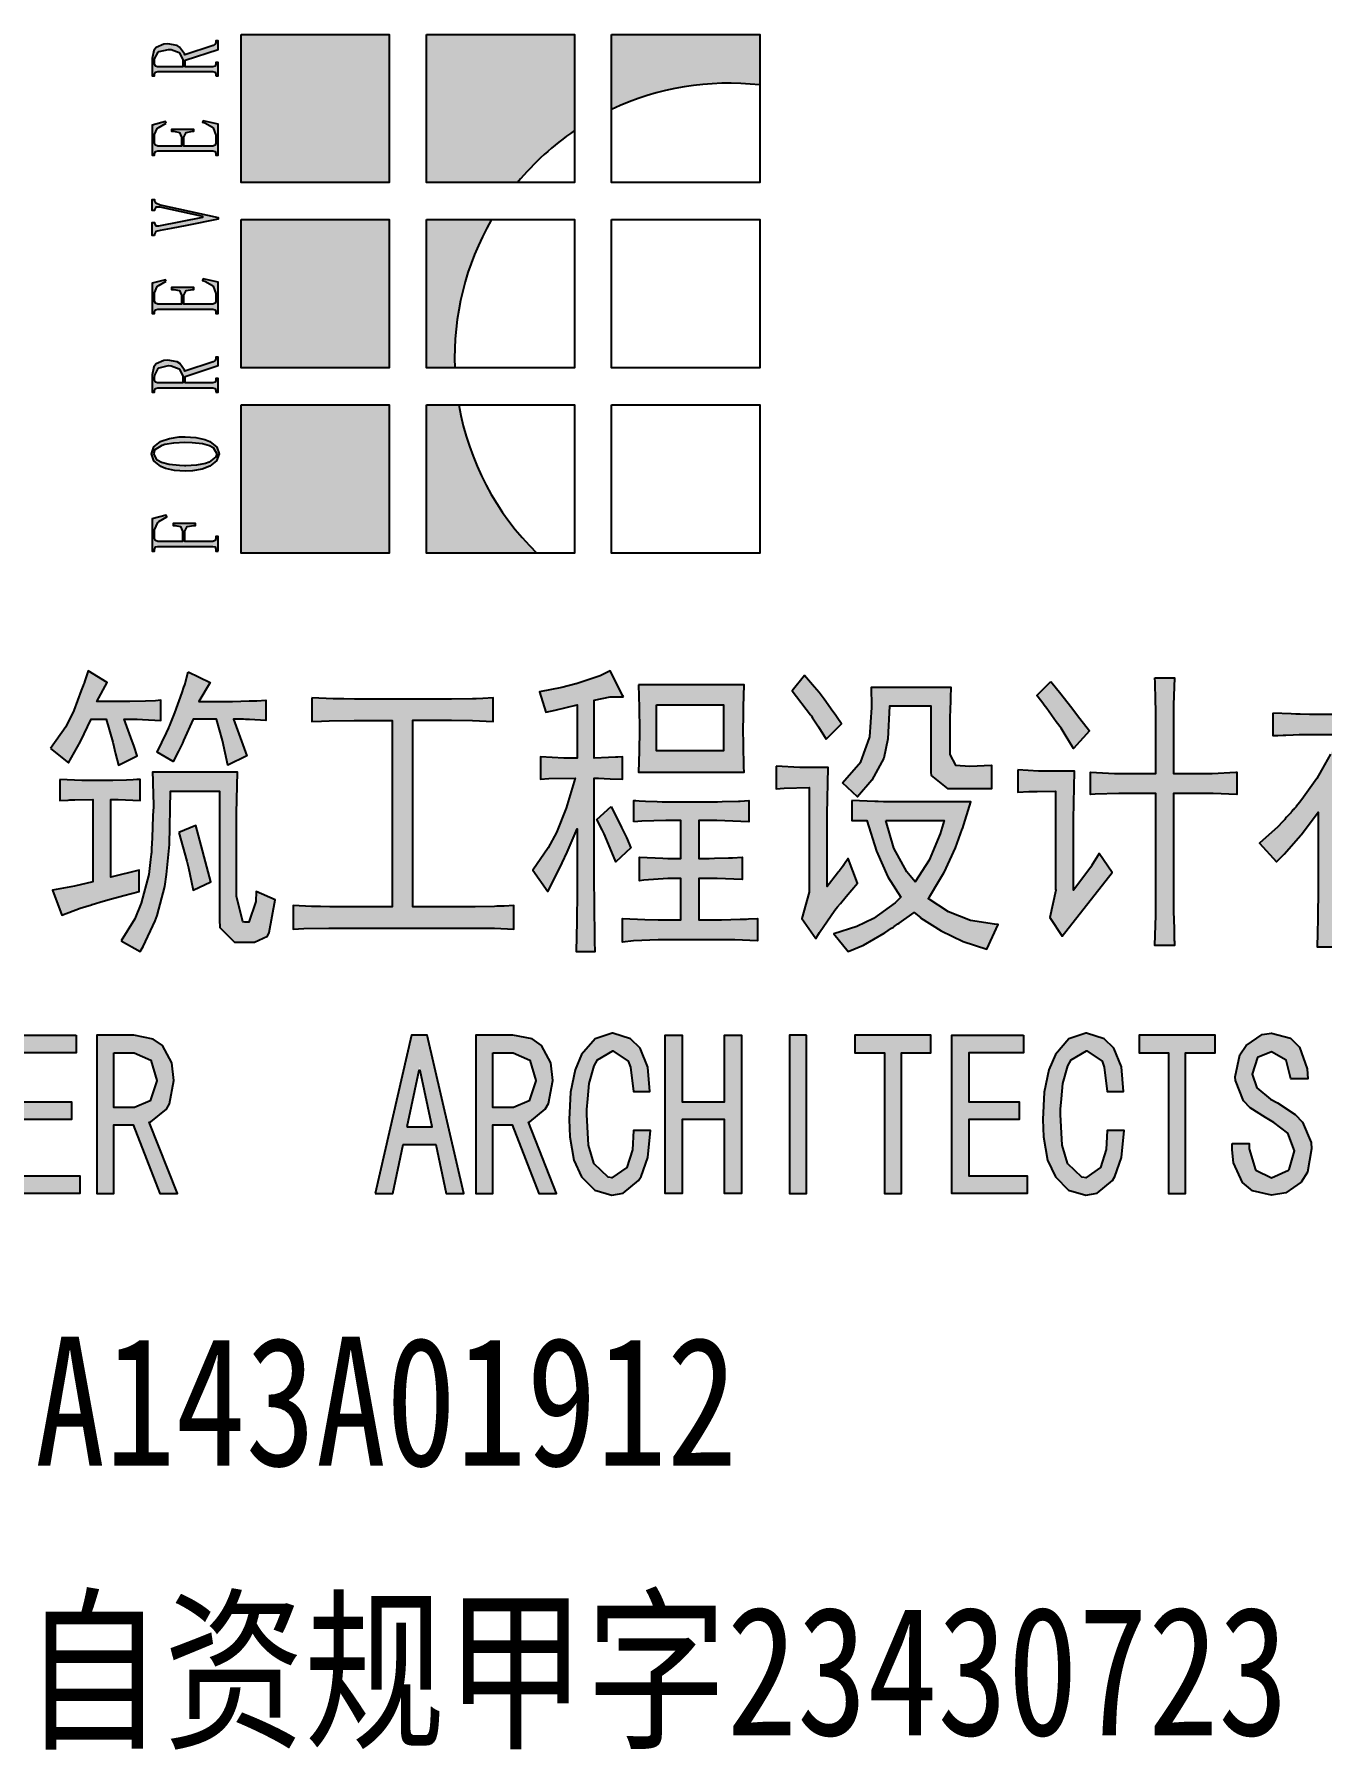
# Model space of a CAD drawing. Extents: x 26028 to 151035, y 9392 to 39655.
# Drawn here: x 64881 to 66320, y 28444 to 30361 of the extents above; entities that cross this region are included whole.
import ezdxf

# ---------------------------------------------------------------- set-up
doc = ezdxf.new("R2010")
doc.units = 0
doc.header["$MEASUREMENT"] = 0
doc.layers.add('$0$A-立面门窗', color=133, linetype='Continuous')
doc.layers.add('$1$图框固定块', color=3, linetype='Continuous')
doc.styles.add('$0$图框字体', font='', dxfattribs={"width": 0.8})
doc.styles.get('$0$图框字体').set_extended_font_data('SimSun')

# ---------------------------------------------------------------- blocks, each defined once
blk = doc.blocks.new('$0$A$C240E34F7')
at = {"layer": '$1$图框固定块'}
h = blk.add_hatch(color=256, dxfattribs=at)
h.paths.add_polyline_path([(462, 1008), (174, 1008), (174, 720), (462, 720)])
h.paths.add_polyline_path([(822, 1008), (534, 1008), (534, 720), (711.1, 720, -0.070732), (822, 820.9)])
h.paths.add_polyline_path([(1182, 1008), (894, 1008), (894, 862.1, -0.139684), (1182, 909.6)])
h.paths.add_polyline_path([(462, 648), (174, 648), (174, 360), (462, 360)])
h.paths.add_polyline_path([(660.9, 648), (534, 648), (534, 360), (589.2, 360, -0.142119)])
h.paths.add_polyline_path([(596.9, 288), (534, 288), (534, 0), (748.7, 0, -0.156548)])
h.paths.add_polyline_path([(462, 288), (174, 288), (174, 0), (462, 0)])
h = blk.add_hatch(color=256, dxfattribs=at)
h.dxf.hatch_style = 1
h.paths.add_polyline_path([(7.5, 946.4), (6, 950.6), (6, 955.3), (6.1, 960.3), (12.7, 973.4), (15, 974.8), (33, 978.8), (38.1, 978.6), (54, 972.8), (54.6, 972.2), (60.7, 958.4), (60.7, 945.2), (11.9, 945.2)], flags=16)
h.paths.add_polyline_path([(125.2, 927.2), (129.7, 927.2), (129.7, 953.6), (125.2, 953.6), (125.2, 950), (123.7, 946.4), (119.2, 945.2), (65.2, 945.2), (65.2, 957.8), (129.7, 978.8), (129.7, 995.6), (125.2, 995.6), (125.2, 992), (123.7, 989), (120, 986), (64.5, 968), (64, 970.1), (54.7, 983), (49.9, 986), (31.5, 989.6), (24.2, 989.1), (9, 982.4), (4.7, 976.4), (1.5, 960.8), (1.5, 927.2), (6, 927.2), (6, 930.8), (7.5, 934.4), (12, 935.6), (119.2, 935.6), (123.7, 934.4), (125.2, 930.8)])
h = blk.add_hatch(color=256, dxfattribs=at)
h.dxf.hatch_style = 1
h.paths.add_polyline_path([(28.5, 835.4), (27, 838.4), (1.5, 831.8), (1.5, 773), (6, 773), (6, 776), (7.5, 780.2), (12, 781.4), (119.2, 781.4), (123.7, 780.2), (125.2, 776.6), (125.2, 773), (129.7, 773), (129.7, 833.6), (100.5, 840.2), (99, 837.2), (103.8, 835.8), (118.5, 827.6), (119.9, 826.1), (125.2, 812), (125.2, 796.4), (123.7, 792.8), (119.2, 791), (63, 791), (63, 808.4), (67.5, 817.4), (79.5, 819.8), (82.5, 819.8), (82.5, 823.4), (39, 823.4), (39, 819.8), (43.5, 819.8), (54.7, 817.4), (58.5, 808.4), (58.5, 791), (12, 791), (7.5, 792.8), (6, 796.4), (6, 813.2), (11.2, 825.2), (12.7, 826.5)])
h = blk.add_hatch(color=256, dxfattribs=at)
h.dxf.hatch_style = 1
h.paths.add_polyline_path([(6, 617), (1.5, 617), (1.5, 642.8), (6, 642.8), (6, 640.4), (8.2, 636.2), (14.2, 636.2), (99.7, 653), (99.7, 654.2), (16.5, 672.2), (8.2, 672.2), (6, 667.4), (6, 665.6), (1.5, 665.6), (1.5, 687.2), (6, 687.2), (6, 684.8), (8.2, 680.6), (16.5, 677), (129.7, 652.4), (129.7, 648.8), (68.9, 636.9), (38.3, 630.9), (17, 626.7), (8.2, 624.8), (6, 620)])
h = blk.add_hatch(color=256, dxfattribs=at)
h.dxf.hatch_style = 1
h.paths.add_polyline_path([(28.5, 528.2), (27, 531.2), (1.5, 524.6), (1.5, 465.8), (6, 465.8), (6, 468.8), (7.5, 473), (12, 474.2), (119.3, 474.2), (123.7, 473), (125.2, 469.4), (125.2, 465.8), (129.7, 465.8), (129.7, 526.4), (100.5, 533), (99, 530), (103.8, 528.6), (118.5, 520.4), (119.9, 518.9), (125.2, 504.8), (125.2, 489.2), (123.7, 485.6), (119.2, 483.8), (63, 483.8), (63, 501.2), (67.5, 510.2), (79.5, 512.6), (82.5, 512.6), (82.5, 516.2), (39, 516.2), (39, 512.6), (43.5, 512.6), (54.7, 510.2), (58.5, 501.2), (58.5, 483.8), (12, 483.8), (7.5, 485.6), (6, 489.2), (6, 506), (11.2, 518), (12.7, 519.3)])
h = blk.add_hatch(color=256, dxfattribs=at)
h.dxf.hatch_style = 1
h.paths.add_polyline_path([(7.5, 332), (6, 336.2), (6, 340.9), (6.2, 345.9), (12.8, 359), (15, 360.4), (33, 364.4), (38.2, 364.2), (54, 358.4), (54.7, 357.8), (60.8, 344), (60.8, 330.8), (11.9, 330.8)], flags=16)
h.paths.add_polyline_path([(125.3, 312.8), (129.8, 312.8), (129.8, 339.2), (125.3, 339.2), (125.3, 335.6), (123.8, 332), (119.3, 330.8), (65.3, 330.8), (65.3, 343.4), (129.8, 364.4), (129.8, 381.2), (125.3, 381.2), (125.3, 377.6), (123.8, 374.6), (120, 371.6), (64.5, 353.6), (64, 355.7), (54.8, 368.6), (49.9, 371.6), (31.5, 375.2), (24.2, 374.7), (9, 368), (4.8, 362), (1.5, 346.4), (1.5, 312.8), (6, 312.8), (6, 316.4), (7.5, 320), (12, 321.2), (119.2, 321.2), (123.8, 320), (125.3, 316.4)])
h = blk.add_hatch(color=256, dxfattribs=at)
h.dxf.hatch_style = 1
h.paths.add_polyline_path([(25.9, 211.6), (43.2, 214.6), (64.5, 215.6), (64.6, 215.6), (79.1, 215.3), (98.9, 213.4), (112.5, 209.6), (120.1, 205.1), (126.8, 192.8), (125.3, 187.1), (111.8, 176.6), (104.6, 174), (87.4, 171), (66.9, 170.1), (64.5, 170), (64.4, 170), (54.5, 170.2), (34.4, 172.1), (19.5, 176), (11.3, 180.7), (4.5, 192.8), (7, 201.4), (21, 210.2)])
h.paths.add_polyline_path([(0, 192.8), (4.4, 206.4), (17.5, 216.8), (18.8, 217.4), (35.1, 223.1), (53.8, 226), (65.2, 226.4), (86.4, 225.1), (103.8, 221), (113.3, 216.8), (126.8, 205.9), (131.3, 192.8), (126.5, 179.7), (113.3, 169.4), (98.1, 163.2), (79.7, 159.9), (65.3, 159.2), (44.6, 160.6), (27.2, 164.8), (18, 168.8), (4.5, 179.3)])
h = blk.add_hatch(color=256, dxfattribs=at)
h.dxf.hatch_style = 1
h.paths.add_polyline_path([(38.4, 23), (12, 23), (7.5, 24.8), (6, 28.4), (6, 45.6), (12, 59.6), (14.4, 61.9), (30, 71), (28.5, 74), (1.5, 66.8), (1.5, 3.8), (6, 3.8), (6, 7.4), (7.5, 12.2), (12, 13.4), (39.5, 13.4)])
h.paths.add_polyline_path([(129.8, 32.6), (125.3, 32.6), (125.3, 28.4), (123.8, 24.8), (119.3, 23), (64.5, 23), (64.5, 42.8), (69, 51.8), (82.5, 54.2), (85.5, 54.2), (85.5, 57.8), (42, 57.8), (42, 54.2), (45.8, 54.2), (56.3, 51.8), (60, 42.8), (60, 23), (38.4, 23), (39.5, 13.4), (119.3, 13.4), (123.8, 12.2), (125.3, 8), (125.3, 3.8), (129.8, 3.8)])
for points in [[(174, 1008), (462, 1008), (462, 720), (174, 720)], [(534, 1008), (822, 1008), (822, 720), (534, 720)], [(894, 1008), (1182, 1008), (1182, 720), (894, 720)], [(174, 648), (462, 648), (462, 360), (174, 360)], [(534, 648), (822, 648), (822, 360), (534, 360)], [(894, 648), (1182, 648), (1182, 360), (894, 360)], [(174, 288), (462, 288), (462, 0), (174, 0)], [(534, 288), (822, 288), (822, 0), (534, 0)], [(894, 288), (1182, 288), (1182, 0), (894, 0)]]:
    blk.add_lwpolyline(points, close=True, dxfattribs=at)
for points in [[(125.2, 927.2), (129.7, 927.2), (129.7, 953.6), (125.2, 953.6), (125.2, 950), (123.7, 946.4), (119.2, 945.2), (65.2, 945.2), (65.2, 957.8), (129.7, 978.8), (129.7, 995.6), (125.2, 995.6), (125.2, 992), (123.7, 989), (120, 986), (64.5, 968), (64, 970.1), (54.7, 983), (49.9, 986), (31.5, 989.6), (24.2, 989.1), (9, 982.4), (4.7, 976.4), (1.5, 960.8), (1.5, 927.2), (6, 927.2), (6, 930.8), (7.5, 934.4), (12, 935.6), (119.2, 935.6), (123.7, 934.4), (125.2, 930.8), (125.2, 927.2)], [(7.5, 946.4), (6, 950.6), (6, 955.3), (6.1, 960.3), (12.7, 973.4), (15, 974.8), (33, 978.8), (38.1, 978.6), (54, 972.8), (54.6, 972.2), (60.7, 958.4), (60.7, 945.2), (11.9, 945.2), (7.5, 946.4)], [(28.5, 835.4), (27, 838.4), (1.5, 831.8), (1.5, 773), (6, 773), (6, 776), (7.5, 780.2), (12, 781.4), (119.2, 781.4), (123.7, 780.2), (125.2, 776.6), (125.2, 773), (129.7, 773), (129.7, 833.6), (100.5, 840.2), (99, 837.2), (103.8, 835.8), (118.5, 827.6), (119.9, 826.1), (125.2, 812), (125.2, 796.4), (123.7, 792.8), (119.2, 791), (63, 791), (63, 808.4), (67.5, 817.4), (79.5, 819.8), (82.5, 819.8), (82.5, 823.4), (39, 823.4), (39, 819.8), (43.5, 819.8), (54.7, 817.4), (58.5, 808.4), (58.5, 791), (12, 791), (7.5, 792.8), (6, 796.4), (6, 813.2), (11.2, 825.2), (12.7, 826.5), (28.5, 835.4)], [(6, 617), (1.5, 617), (1.5, 642.8), (6, 642.8), (6, 640.4), (8.2, 636.2), (14.2, 636.2), (99.7, 653), (99.7, 654.2), (16.5, 672.2), (8.2, 672.2), (6, 667.4), (6, 665.6), (1.5, 665.6), (1.5, 687.2), (6, 687.2), (6, 684.8), (8.2, 680.6), (16.5, 677), (129.7, 652.4), (129.7, 648.8), (68.9, 636.9), (38.3, 630.9), (17, 626.7), (8.2, 624.8), (6, 620), (6, 617)], [(28.5, 528.2), (27, 531.2), (1.5, 524.6), (1.5, 465.8), (6, 465.8), (6, 468.8), (7.5, 473), (12, 474.2), (119.3, 474.2), (123.7, 473), (125.2, 469.4), (125.2, 465.8), (129.7, 465.8), (129.7, 526.4), (100.5, 533), (99, 530), (103.8, 528.6), (118.5, 520.4), (119.9, 518.9), (125.2, 504.8), (125.2, 489.2), (123.7, 485.6), (119.2, 483.8), (63, 483.8), (63, 501.2), (67.5, 510.2), (79.5, 512.6), (82.5, 512.6), (82.5, 516.2), (39, 516.2), (39, 512.6), (43.5, 512.6), (54.7, 510.2), (58.5, 501.2), (58.5, 483.8), (12, 483.8), (7.5, 485.6), (6, 489.2), (6, 506), (11.2, 518), (12.7, 519.3), (28.5, 528.2)], [(125.3, 312.8), (129.8, 312.8), (129.8, 339.2), (125.3, 339.2), (125.3, 335.6), (123.8, 332), (119.3, 330.8), (65.3, 330.8), (65.3, 343.4), (129.8, 364.4), (129.8, 381.2), (125.3, 381.2), (125.3, 377.6), (123.8, 374.6), (120, 371.6), (64.5, 353.6), (64, 355.7), (54.8, 368.6), (49.9, 371.6), (31.5, 375.2), (24.2, 374.7), (9, 368), (4.8, 362), (1.5, 346.4), (1.5, 312.8), (6, 312.8), (6, 316.4), (7.5, 320), (12, 321.2), (119.2, 321.2), (123.8, 320), (125.3, 316.4), (125.3, 312.8)], [(7.5, 332), (6, 336.2), (6, 340.9), (6.2, 345.9), (12.8, 359), (15, 360.4), (33, 364.4), (38.2, 364.2), (54, 358.4), (54.7, 357.8), (60.8, 344), (60.8, 330.8), (11.9, 330.8), (7.5, 332)], [(0, 192.8), (0, 192.8), (4.4, 206.4), (17.5, 216.8), (18.8, 217.4), (35.1, 223.1), (53.8, 226), (65.2, 226.4), (86.4, 225.1), (103.8, 221), (113.3, 216.8), (126.8, 205.9), (131.3, 192.8), (126.5, 179.7), (113.3, 169.4), (98.1, 163.2), (79.7, 159.9), (65.3, 159.2), (44.6, 160.6), (27.2, 164.8), (18, 168.8), (4.5, 179.3), (0, 192.8)], [(4.5, 192.8), (7, 201.4), (21, 210.2), (25.9, 211.6), (43.2, 214.6), (64.5, 215.6), (64.6, 215.6), (79.1, 215.3), (98.9, 213.4), (112.5, 209.6), (120.1, 205.1), (126.8, 192.8), (125.3, 187.1), (111.8, 176.6), (104.6, 174), (87.4, 171), (66.9, 170.1), (64.5, 170), (64.4, 170), (54.5, 170.2), (34.4, 172.1), (19.5, 176), (11.3, 180.7), (4.5, 192.8)], [(129.8, 3.8), (129.8, 32.6), (125.3, 32.6), (125.3, 28.4), (123.8, 24.8), (119.3, 23), (64.5, 23), (64.5, 42.8), (69, 51.8), (82.5, 54.2), (85.5, 54.2), (85.5, 57.8), (42, 57.8), (42, 54.2), (45.8, 54.2), (56.3, 51.8), (60, 42.8), (60, 23), (12, 23), (7.5, 24.8), (6, 28.4), (6, 45.6), (12, 59.6), (14.4, 61.9), (30, 71), (28.5, 74), (1.5, 66.8), (1.5, 3.8), (6, 3.8), (6, 7.4), (7.5, 12.2), (12, 13.4), (119.3, 13.4), (123.8, 12.2), (125.3, 8), (125.3, 3.8), (129.8, 3.8)]]:
    blk.add_lwpolyline(points, dxfattribs=at)
for start, end in [(83.4741, 115.2814), (124.211, 140.3946), (149.8468, 182.2014), (189.9967, 225.586)]:
    blk.add_arc((1121.4, 380.5), 532.6, start, end, dxfattribs=at)
blk = doc.blocks.new('$0$A$C588C25CE')
at = {"layer": '$1$图框固定块'}
h = blk.add_hatch(color=256, dxfattribs=at)
h.dxf.hatch_style = 1
h.paths.add_polyline_path([(2493.8, 969.8), (2519, 969.8), (2529.5, 969.3), (2565.3, 967.5), (2565.3, 1006.5), (2554.6, 1005.6), (2535.1, 1005), (2504.8, 1004.2), (2440.7, 1004.2), (2460.8, 1040.9), (2424.1, 1063.8), (2417.5, 1044.4), (2415.1, 1037.4), (2415.1, 1037.3), (2415.1, 1037.2), (2414.2, 1034.9), (2410.5, 1025.3), (2396, 986.7), (2380.8, 954.6), (2350.8, 912.5), (2385.6, 885), (2409.4, 926.2), (2429.7, 969.8), (2459, 969.8), (2471.7, 925.2), (2477.3, 902.7), (2482.8, 880.4), (2519.5, 898.8), (2513.1, 916.5), (2506.7, 934.3)])
h.paths.add_polyline_path([(2673.5, 969.8), (2679.4, 949), (2685.2, 928.2), (2690.4, 904.3), (2695.5, 880.4), (2732.2, 898.8), (2706.5, 969.8), (2723.3, 969.7), (2723.5, 969.7), (2723.6, 969.7), (2726, 969.6), (2737.7, 969), (2768.9, 967.5), (2768.9, 1006.5), (2751, 1005.4), (2736.8, 1005.1), (2704.7, 1004.2), (2638.7, 1004.2), (2660.7, 1040.9), (2618.5, 1061.5), (2613, 1041.5), (2612.2, 1038.6), (2611.5, 1036.5), (2609.8, 1031.7), (2606.3, 1021.9), (2592.5, 982.4), (2584.7, 963.2), (2581.2, 954.6), (2581.2, 954.6), (2581.2, 954.6), (2581, 954), (2580.4, 952.9), (2575.9, 943.4), (2558, 905.6), (2589.2, 887.3), (2604.7, 917.9), (2607, 923), (2609.4, 928.2), (2627.7, 969.8)])
h.paths.add_polyline_path([(2498.4, 851.6), (2471.8, 850.6), (2417.8, 850.6), (2416.3, 850.7), (2416.2, 850.7), (2415.1, 850.8), (2397.4, 851.6), (2369.1, 852.9), (2369.1, 811.7), (2385.2, 812.7), (2385.3, 812.7), (2385.4, 812.7), (2388.1, 812.8), (2398.2, 813.1), (2433.3, 814), (2433.3, 653.5), (2397.2, 645.3), (2354.5, 637.5), (2372.8, 589.3), (2408.7, 602.9), (2430.6, 609.4), (2431.1, 609.6), (2431.3, 609.7), (2431.5, 609.7), (2431.9, 609.8), (2455.5, 616.9), (2493.2, 627), (2523.2, 635.2), (2523.2, 676.4), (2468.2, 662.7), (2468.2, 814), (2475.3, 813.9), (2477.4, 813.9), (2496.6, 813), (2525, 811.7), (2525, 852.7), (2511.7, 852.2)])
h.paths.add_polyline_path([(2548.9, 866.7), (2549.4, 856), (2549.6, 845.5), (2550.1, 824.1), (2550.6, 802.8), (2550.7, 797.9), (2550.4, 792.2), (2549.9, 781.6), (2548.2, 739.3), (2547, 710.8), (2545.2, 697), (2541.6, 668.1), (2526.9, 612.3), (2514.9, 582), (2488.3, 538.9), (2525, 518.3), (2530.9, 528.2), (2554.4, 577.9), (2558, 588.1), (2572.7, 644.4), (2575.9, 668), (2582, 726.4), (2583.7, 830), (2679, 830), (2679, 580.2), (2680.1, 565.1), (2708.4, 536.6), (2746.9, 536.6), (2772.6, 548.1), (2775.7, 555.1), (2787.2, 619.1), (2750.6, 635.2), (2749.6, 615.9), (2735.5, 574.3), (2724.2, 576.4), (2712.1, 626), (2712.1, 787.3), (2713.9, 866.7)])
h.paths.add_polyline_path([(2633.2, 763.5), (2600.2, 749.8), (2607.9, 721.9), (2619.1, 681.3), (2621.5, 668.7), (2627.7, 637.5), (2662.5, 653.5)], flags=17)
h = blk.add_hatch(color=256, dxfattribs=at)
h.dxf.hatch_style = 1
h.paths.add_polyline_path([(3407, 855.2), (3407, 674), (3407.5, 596.1), (3408.1, 557.2), (3408.5, 537.8), (3408.9, 518.3), (3372.2, 518.3), (3373.3, 576.7), (3374, 635.1), (3374, 756.7), (3354.5, 711.1), (3345.1, 690.9), (3335.4, 670.8), (3317.2, 635.2), (3287.8, 676.5), (3317.4, 719.6), (3333.7, 749.8), (3352.9, 796.8), (3370.3, 855.2), (3319, 854.2), (3302.5, 853), (3302.5, 896.5), (3348.3, 894.2), (3374, 894.2), (3374, 997.4), (3331, 987), (3313.5, 983.6), (3300.7, 1022.6), (3344, 1031.2), (3371.4, 1038.4), (3372.2, 1038.6), (3418.5, 1053.9), (3438.2, 1063.8), (3462.9, 1014.9), (3463.9, 1013.4), (3438.2, 1013.4), (3407, 1006.5), (3407, 894.2), (3434.8, 895.2), (3448.5, 895.7), (3452.8, 895.8), (3462, 896.5), (3462, 853), (3438.5, 854.1), (3414.9, 855.2), (3411, 855.2)])
h.paths.add_polyline_path([(3493.2, 1036.3), (3493.9, 1014.3), (3494.4, 992.3), (3495.1, 948.2), (3494.4, 907.4), (3493.2, 866.7), (3698.6, 866.7), (3697.8, 886.9), (3697.4, 909.1), (3697, 930.3), (3696.8, 940.9), (3696.7, 944.7), (3697, 976.6), (3697.5, 993.9), (3698.6, 1036.3)])
h.paths.add_polyline_path([(3658.2, 997.4), (3658.2, 908), (3528, 908), (3528, 997.4)], flags=16)
h.paths.add_polyline_path([(3532.8, 809.4), (3507.1, 810.6), (3484, 811.7), (3484, 770.4), (3499.6, 771.5), (3546.4, 772.7), (3575.7, 772.7), (3575.7, 699.4), (3541.9, 699.4), (3495, 701.7), (3495, 655.8), (3503.6, 657.2), (3550.1, 660.4), (3575.7, 660.4), (3575.7, 580.2), (3531.7, 580.2), (3505.7, 580.5), (3462, 582.5), (3462, 536.6), (3483.2, 539.2), (3531.7, 541.2), (3654.6, 541.2), (3680.6, 541), (3724.3, 538.9), (3724.3, 582.5), (3707.1, 581.6), (3700, 581.2), (3690.5, 581), (3654.6, 580.2), (3610.6, 580.2), (3610.6, 660.4), (3644.1, 660.4), (3694.9, 658.1), (3694.9, 701.7), (3675, 700.6), (3671.9, 700.5), (3671.9, 700.5), (3668, 700.4), (3630.8, 699.4), (3610.6, 699.4), (3610.6, 772.7), (3657.6, 772.7), (3707.7, 770.4), (3707.7, 811.7), (3690.8, 810.7), (3655.9, 809.7), (3646.9, 809.5), (3645.4, 809.4)])
h.paths.add_polyline_path([(3460.4, 759.4), (3440, 800.2), (3412.5, 775), (3426.8, 747.2), (3432, 734.5), (3449.2, 692.5), (3478.5, 720), (3469.6, 739.8)])
h = blk.add_hatch(color=256, dxfattribs=at)
h.dxf.hatch_style = 1
h.paths.add_polyline_path([(3870.9, 984.7), (3853.8, 1008.6), (3844.5, 1021.5), (3835.4, 1032), (3815.9, 1054.7), (3792.1, 1024.9), (3827.6, 978.4), (3828.6, 977), (3829.6, 975.5), (3831.5, 972.5), (3835.3, 966.6), (3842.9, 954.7), (3858.1, 930.9), (3887.4, 960.7), (3879.3, 973), (3875.1, 978.8)])
h.paths.add_polyline_path([(3861.8, 875.9), (3809.6, 875.9), (3806.9, 875.9), (3760.9, 878.2), (3760.9, 834.6), (3776.4, 835.7), (3825.1, 836.9), (3825.1, 634), (3810.4, 582.5), (3838, 543.5), (3844.6, 555.1), (3874.6, 598.5), (3880, 605.2), (3885.4, 611.9), (3896.5, 625), (3918.6, 651.3), (3900.3, 699.4), (3892.4, 686.8), (3892.3, 686.7), (3892.2, 686.6), (3892.2, 686.6), (3892, 686.3), (3891.1, 685.2), (3891, 685), (3890.9, 684.9), (3889.5, 683.1), (3889.1, 682.5), (3888.9, 682.3), (3882.7, 674.1), (3882.1, 673.4), (3880.1, 670.8), (3880, 670.7), (3880, 670.6), (3860, 644.4), (3860, 785.3)])
h.paths.add_polyline_path([(3970, 894.2), (3977.5, 931.7), (3981, 995.1), (4061.7, 995.1), (4061.7, 866.7), (4062.4, 860.1), (4094.7, 834.6), (4179, 834.6), (4179, 880.5), (4136.9, 878.2), (4109.3, 880.5), (4098.3, 901.1, -0.01384), (4098.3, 903.1, -0.01384), (4098.3, 905.1, -0.01384), (4098.3, 909.3, -0.01384), (4098.3, 913.3, -0.01384), (4098.3, 917.5, -0.01384), (4098.3, 925.6, -0.01384), (4098.3, 927.6, -0.01384), (4098.3, 928.6, -0.01384), (4098.3, 929.7, -0.01384), (4098.3, 933.9, -0.01384), (4098.3, 942, -0.01384), (4098.3, 943.9, -0.01384), (4098.3, 946, -0.01384), (4098.3, 950.2, -0.028596), (4098.3, 951.1, -0.027702), (4098.3, 952.1, -0.01384), (4098.3, 954.2, -0.01384), (4098.3, 958.3, -0.01384), (4098.3, 962.4, -0.02725), (4098.4, 964.4, -0.017325), (4098.3, 965.8, -0.014133), (4099.1, 999.1, -0.01384), (4099.4, 1007.2, -0.01384), (4099.5, 1011.2, -0.01384), (4099.5, 1012.2, -0.01384), (4099.6, 1013.2, -0.01384), (4099.6, 1015.3, -0.01384), (4100.2, 1031.8), (3946.1, 1031.8), (3946.4, 994.1), (3946.3, 992.6), (3942.4, 934.2), (3925, 887.1), (3889.3, 846.1), (3918.6, 818.6), (3946.9, 851.6)])
h.paths.add_polyline_path([(4138.7, 809.4), (3969.1, 809.4), (3958.8, 809.6), (3952.2, 809.6), (3907.6, 811.7), (3907.6, 772.7), (3937, 772.7), (3955.7, 713.4), (3977.7, 663.8), (4003, 623.8), (3992, 612.7), (3949.8, 582.5), (3917.6, 566.9), (3872.8, 552.7), (3900.3, 518.3), (3930.6, 531), (3971.8, 555), (3985.1, 563.5), (3987.2, 564.8), (3988.4, 565.6), (3990.1, 566.7), (3997.4, 571.9), (3999.8, 573.6), (4028.7, 594), (4041.3, 584.1), (4081.2, 558.4), (4124.1, 538), (4169.9, 522.9), (4191.9, 571.1), (4184.6, 571.4), (4138.1, 578.8), (4095.3, 595.5), (4056.2, 621.5), (4058.5, 624.9), (4076.8, 655.1), (4086.6, 671.5), (4086.9, 671.9), (4109.3, 720.1), (4122.5, 756.5)])
h.paths.add_polyline_path([(3973.6, 772.7), (4087.3, 772.7), (4079.4, 746.9), (4057.7, 695.6), (4030.5, 653.6), (4014.4, 673.3), (3989, 719.3)], flags=16)
h = blk.add_hatch(color=256, dxfattribs=at)
h.dxf.hatch_style = 1
h.paths.add_polyline_path([(4322.2, 939.1), (4338.5, 912.6), (4369.7, 947), (4351, 971.1), (4332.3, 995.2), (4313.5, 1019.2), (4294.5, 1043.2), (4267, 1015.7), (4276.9, 1003.2), (4281.4, 997.4), (4286.4, 990.5), (4305, 964.9), (4314.2, 952.2)])
h.paths.add_polyline_path([(4340.4, 869), (4270.7, 869), (4230.4, 871.3), (4230.4, 827.8), (4251.6, 829.2), (4267.5, 829.4), (4303.7, 830.1), (4303.7, 639.7), (4303.8, 637.5), (4292.7, 584.8), (4316.6, 548.1), (4413.7, 671.9), (4388.1, 708.6), (4371.9, 682.6), (4338.6, 637.5), (4338.6, 775.4)])
h.paths.add_polyline_path([(4418.5, 864.5), (4371.5, 866.7), (4371.5, 823.2), (4380.5, 823.9), (4426.6, 825.5), (4428.6, 825.5), (4498.1, 825.5), (4498.1, 589.7), (4496.3, 529.8), (4534.8, 529.8), (4534.3, 540), (4533.7, 563), (4532.9, 596.2), (4532.9, 825.5), (4609.9, 825.5), (4655.8, 823.2), (4655.8, 866.7), (4654.1, 866.6), (4654.1, 866.6), (4654, 866.6), (4653.7, 866.6), (4608.1, 864.5), (4532.9, 864.5), (4532.9, 997.4), (4534.8, 1050.1), (4496.2, 1050.1), (4496.9, 1039.9), (4497, 1032.5), (4497.4, 1014.6), (4498.1, 979.1), (4498.1, 864.5)])
h = blk.add_hatch(color=256, dxfattribs=at)
h.dxf.hatch_style = 1
h.paths.add_polyline_path([(4866.6, 979.1), (4796.9, 979.1), (4777, 979.4), (4761.2, 980), (4725.5, 981.4), (4725.5, 937.8), (4735.1, 938.3), (4745.9, 938.9), (4746.1, 938.9), (4751.1, 939), (4764.9, 939.4), (4789.6, 940.1), (4855.6, 940.1), (4838.8, 904.3), (4837.7, 901.8), (4820.3, 871), (4811, 854.5), (4782.2, 813.9), (4771, 799.7), (4771, 799.7), (4770.9, 799.6), (4767.7, 796), (4762.3, 790.1), (4761.8, 789.6), (4760.9, 788.5), (4759.7, 787.2), (4758.5, 785.8), (4756.8, 783.9), (4755.7, 782.7), (4754.8, 781.8), (4754.4, 781.3), (4752.5, 779.3), (4749.9, 776.3), (4749.6, 776), (4735.7, 760.6), (4699.8, 729.2), (4732.8, 692.6), (4747.4, 707.4), (4781.1, 745.8), (4813.5, 788.8), (4813.5, 621.2), (4813.3, 602.7), (4813.2, 597.8), (4813.2, 589.2), (4813.1, 588), (4813.1, 587.9), (4813.1, 587.6), (4813.1, 586), (4812.3, 553.9), (4811.7, 527.5), (4852, 527.5), (4852, 649), (5042.7, 649), (5042.7, 603.2), (5029.9, 578), (4989.5, 580.2), (5002.4, 525.2), (5028.3, 529.1), (5064.7, 545.9), (5079.4, 591.7), (5079.4, 780.4), (5081.2, 880.5), (4870.3, 880.5), (4897.8, 940.1), (5072.1, 940.1), (5079.6, 939.8), (5093.6, 939.1), (5121.5, 937.8), (5121.5, 981.4), (5105, 980.4), (5103, 980.3), (5089.5, 979.9), (5057.4, 979.1), (4908.8, 979.1), (4912.6, 995.9), (4913.4, 999.6), (4917.2, 1012.4), (4927.2, 1045.5), (4883.1, 1059.3), (4882.5, 1053.9), (4880.8, 1041.1)])
h.paths.add_polyline_path([(5042.7, 843.8), (5042.7, 779.7), (4852, 779.7), (4852, 843.8)], flags=16)
h.paths.add_polyline_path([(5042.7, 743), (5042.7, 685.7), (4852, 685.7), (4852, 743)], flags=16)
h = blk.add_hatch(color=256, dxfattribs=at)
h.dxf.hatch_style = 1
h.paths.add_polyline_path([(3054.9, 967.6), (3130.1, 967.6), (3170.5, 967), (3210.8, 965.3), (3210.8, 1011.1), (3190.6, 1010.2), (3178.1, 1009.6), (3170.5, 1009.4), (3130.1, 1008.8), (2941.2, 1008.8), (2911.2, 1009.1), (2900, 1009.3), (2858.7, 1011.1), (2858.7, 965.2), (2877.1, 966.1), (2891.9, 966.8), (2940.6, 967.5), (2941.1, 967.5), (3014.6, 967.5), (3014.6, 605.4), (2893.5, 605.4), (2875.7, 605.6), (2866.1, 605.7), (2857.8, 606.1), (2822.1, 607.7), (2822.1, 561.8), (2843, 563.1), (2843.2, 563.1), (2891.7, 564.1), (2893.2, 564.1), (3176, 564.1), (3194.8, 563.9), (3213.6, 563.5), (3251.2, 561.8), (3251.2, 607.7), (3232.3, 606.7), (3222.3, 606.2), (3213.4, 606.1), (3174.3, 605.4), (3055, 605.4)])
h = blk.add_hatch(color=256, dxfattribs=at)
h.dxf.hatch_style = 1
h.paths.add_polyline_path([(2294, 226.4), (2294, 321.7), (2400.4, 321.7), (2400.4, 355.7), (2260.9, 355.7), (2260.9, 48.3), (2407.6, 48.3), (2407.6, 82.6), (2294, 82.6), (2294, 192.2), (2391.8, 192.2), (2391.8, 226.4)])
h = blk.add_hatch(color=256, dxfattribs=at)
h.dxf.hatch_style = 1
h.paths.add_polyline_path([(2473.8, 181.5), (2511.2, 181.5), (2563, 48.3), (2597.5, 48.3), (2542.8, 186.9), (2545.6, 187.8), (2575.9, 212), (2582.1, 222.8), (2590.3, 267.8), (2586.6, 302.1), (2568.7, 336.1), (2550, 348.4), (2512.9, 355.7), (2440.7, 355.7), (2440.7, 48.3), (2473.8, 48.3)])
h.paths.add_polyline_path([(2473.8, 215.6), (2473.8, 321.7), (2512.8, 321.7), (2545.7, 307.3), (2557.2, 267.6), (2544.2, 228.2), (2514, 215.6)], flags=16)
h = blk.add_hatch(color=256, dxfattribs=at)
h.dxf.hatch_style = 1
h.paths.add_polyline_path([(3082.9, 355.7), (3052.5, 355.7), (2981.4, 48.3), (3015.9, 48.3), (3036.1, 143.6), (3099.4, 143.6), (3119.5, 48.3), (3154, 48.3)])
h.paths.add_polyline_path([(3092.2, 177.8), (3043.3, 177.8), (3067.7, 294.3)], flags=16)
h = blk.add_hatch(color=256, dxfattribs=at)
h.dxf.hatch_style = 1
h.paths.add_polyline_path([(3247.5, 181.5), (3299.3, 48.3), (3333.9, 48.3), (3279.2, 186.9), (3282, 187.8), (3312.2, 212.1), (3318.5, 222.9), (3326.6, 267.8), (3322.9, 302.2), (3305, 336.1), (3286.4, 348.5), (3249.3, 355.7), (3177, 355.7), (3177, 48.3), (3210.1, 48.3), (3210.1, 181.5)])
h.paths.add_polyline_path([(3250.4, 215.6), (3210.1, 215.6), (3210.1, 321.7), (3249.1, 321.7), (3282, 307.3), (3293.6, 267.6), (3280.6, 228.2)], flags=16)
h = blk.add_hatch(color=256, dxfattribs=at)
h.dxf.hatch_style = 1
h.paths.add_polyline_path([(3358.3, 192.3), (3359.6, 158.3), (3367.6, 113.2), (3382.7, 80.8), (3408.1, 54.8), (3441.7, 44.9), (3463.7, 49.1), (3493.5, 73.6), (3498.6, 81.6), (3511.4, 118.6), (3516.5, 170.7), (3483.4, 170.7), (3481.3, 133.4), (3470.4, 98.8), (3437.9, 76.4), (3406.7, 106.4), (3396.2, 142), (3393.9, 177.8), (3392.6, 207.6), (3394.7, 232.3), (3397.3, 261.9), (3409.7, 305.6), (3443.3, 325.4), (3473.3, 305.5), (3477.9, 294), (3483.4, 246.2), (3515, 246.2), (3511.1, 294), (3496.3, 330.7), (3477.5, 349.1), (3443.1, 359.5), (3442.1, 359.5), (3408.9, 348.9), (3382.7, 318.1), (3369.9, 288.3), (3361.2, 245.4)])
h = blk.add_hatch(color=256, dxfattribs=at)
h.dxf.hatch_style = 1
h.paths.add_polyline_path([(3660.3, 192.2), (3660.3, 48.4), (3693.4, 48.4), (3693.4, 355.8), (3660.3, 355.8), (3660.3, 226.4), (3578.3, 226.4), (3578.3, 355.8), (3545.2, 355.8), (3545.2, 48.4), (3578.3, 48.4), (3578.3, 192.2)])
h = blk.add_hatch(color=256, dxfattribs=at)
h.dxf.hatch_style = 1
h.paths.add_polyline_path([(3786.8, 48.3), (3819.9, 48.3), (3819.9, 355.7), (3786.8, 355.7)])
h = blk.add_hatch(color=256, dxfattribs=at)
h.dxf.hatch_style = 1
h.paths.add_polyline_path([(4004, 321.7), (4061.5, 321.7), (4061.5, 355.7), (3913.4, 355.7), (3913.4, 321.7), (3970.9, 321.7), (3970.9, 48.3), (4004, 48.3)])
h = blk.add_hatch(color=256, dxfattribs=at)
h.dxf.hatch_style = 1
h.paths.add_polyline_path([(4101.8, 355.7), (4101.8, 48.3), (4248.5, 48.3), (4248.5, 82.6), (4134.9, 82.6), (4134.9, 192.2), (4232.7, 192.2), (4232.7, 226.4), (4134.9, 226.4), (4134.9, 321.7), (4241.3, 321.7), (4241.3, 355.7)])
h = blk.add_hatch(color=256, dxfattribs=at)
h.dxf.hatch_style = 1
h.paths.add_polyline_path([(4435.5, 246.2), (4431.6, 294.1), (4416.8, 330.7), (4397.9, 349.1), (4363.6, 359.5), (4362.6, 359.5), (4329.4, 348.9), (4303.2, 318.2), (4290.3, 288.3), (4281.6, 245.4), (4278.7, 192.3), (4280.1, 158.3), (4288, 113.2), (4303.2, 80.8), (4328.6, 54.9), (4362.1, 44.9), (4384.1, 49.2), (4413.9, 73.7), (4419, 81.6), (4431.8, 118.6), (4436.9, 170.7), (4403.8, 170.7), (4401.8, 133.5), (4390.9, 98.8), (4358.4, 76.5), (4327.2, 106.4), (4316.7, 142.1), (4314.3, 177.8), (4313.1, 207.6), (4315.2, 232.3), (4317.7, 261.9), (4330.2, 305.6), (4363.8, 325.5), (4393.8, 305.6), (4398.3, 294), (4403.8, 246.2)])
h = blk.add_hatch(color=256, dxfattribs=at)
h.dxf.hatch_style = 1
h.paths.add_polyline_path([(4556.3, 321.7), (4613.8, 321.7), (4613.8, 355.7), (4465.7, 355.7), (4465.7, 321.7), (4523.2, 321.7), (4523.2, 48.3), (4556.3, 48.3)])
h = blk.add_hatch(color=256, dxfattribs=at)
h.dxf.hatch_style = 1
h.paths.add_polyline_path([(4754.8, 165.4), (4767.7, 131.2), (4757.2, 93.8), (4723.1, 79.1), (4692.5, 93.7), (4676.7, 145.6), (4646.9, 145.6), (4646.9, 133), (4649.4, 107.8), (4667, 70), (4686.4, 53.6), (4723.1, 44.9), (4751, 49.4), (4780.6, 70.1), (4792.9, 90.1), (4800.8, 134.8), (4799.9, 147.2), (4783.5, 186.9), (4768.9, 202), (4734.6, 224.7), (4721.2, 231.7), (4694.4, 253.4), (4685.7, 280.4), (4695.8, 312.8), (4723.1, 323.6), (4751.9, 307.4), (4760.5, 271.4), (4793.6, 271.4), (4792.1, 290.8), (4777.8, 332.5), (4760, 350.3), (4723.1, 359.5), (4705.1, 357), (4674.2, 336.1), (4661.7, 317.9), (4652.6, 275), (4652.9, 267.7), (4668.5, 228.3), (4681.5, 214.5), (4711.2, 196.1), (4724.6, 188.4), (4727.8, 186)])
for points in [[(2350.8, 912.5), (2385.6, 885), (2409.4, 926.2), (2429.7, 969.8), (2459, 969.8), (2471.7, 925.2), (2477.3, 902.7), (2482.8, 880.4), (2519.5, 898.8), (2513.1, 916.5), (2506.7, 934.3), (2493.8, 969.8), (2513.8, 969.8), (2519.2, 969.8), (2529.5, 969.3), (2565.3, 967.5), (2565.3, 1006.5), (2554.6, 1005.6), (2535.1, 1005), (2504.8, 1004.2), (2440.7, 1004.2), (2460.8, 1040.9), (2424.1, 1063.8), (2417.5, 1044.4), (2415.9, 1039.6), (2415.1, 1037.2), (2414.2, 1034.9), (2410.5, 1025.3), (2396, 986.7), (2380.8, 954.6), (2350.8, 912.5)], [(2618.5, 1061.5), (2660.7, 1040.9), (2638.7, 1004.2), (2704.7, 1004.2), (2736.8, 1005.1), (2744.4, 1005.3), (2752, 1005.5), (2768.9, 1006.5), (2768.9, 967.5), (2737.7, 969), (2729.8, 969.4), (2726, 969.6), (2723.6, 969.7), (2723, 969.7), (2722.1, 969.7), (2706.5, 969.8), (2732.2, 898.8), (2695.5, 880.4), (2690.4, 904.3), (2685.2, 928.2), (2679.4, 949), (2673.5, 969.8), (2627.7, 969.8), (2609.4, 928.2), (2607, 923), (2604.7, 917.8), (2599.5, 907.7), (2589.2, 887.3), (2558, 905.6), (2575.9, 943.4), (2580.4, 952.9), (2581, 954), (2581.2, 954.6), (2581.5, 955.2), (2582.5, 957.7), (2584.5, 962.7), (2592.5, 982.4), (2606.3, 1021.9), (2609.8, 1031.7), (2611.5, 1036.5), (2612.2, 1038.6), (2613, 1041.5), (2618.5, 1061.5)], [(3463.9, 1013.4), (3462.9, 1014.9), (3438.2, 1063.8), (3418.5, 1053.9), (3372.2, 1038.6), (3371.4, 1038.4), (3344, 1031.2), (3300.7, 1022.6), (3313.5, 983.6), (3331, 987), (3374, 997.4), (3374, 894.2), (3348.3, 894.2), (3302.5, 896.5), (3302.5, 853), (3319, 854.2), (3370.3, 855.2), (3352.9, 796.8), (3333.7, 749.8), (3317.4, 719.6), (3287.8, 676.5), (3317.2, 635.2), (3335.4, 670.8), (3345.1, 690.9), (3354.5, 711.1), (3374, 756.7), (3374, 635.1), (3373.3, 576.7), (3372.2, 518.3), (3408.9, 518.3), (3408.5, 537.8), (3408.1, 557.2), (3407.5, 596.1), (3407, 674), (3407, 855.2), (3411, 855.2), (3414.9, 855.2), (3415.3, 855.2), (3415.5, 855.2), (3426.7, 854.6), (3438.5, 854.1), (3462, 853), (3462, 896.5), (3452.8, 895.8), (3448.5, 895.7), (3434.8, 895.2), (3407, 894.2), (3407, 1006.5), (3438.2, 1013.4), (3463.9, 1013.4)], [(3493.2, 1036.3), (3493.9, 1014.3), (3494.4, 992.3), (3495.1, 948.2), (3494.4, 907.4), (3493.2, 866.7), (3698.6, 866.7), (3698.1, 877.3), (3697.7, 887.9), (3697.4, 909.1), (3697, 930.3), (3696.8, 940.9), (3696.8, 943.6), (3696.8, 946.2), (3696.8, 951.5), (3697, 972.7), (3697.2, 983.3), (3697.5, 993.9), (3698.6, 1036.3), (3493.2, 1036.3)], [(3858.1, 930.9), (3887.4, 960.7), (3879.3, 973), (3875.1, 978.8), (3870.9, 984.7), (3853.8, 1008.6), (3844.5, 1021.5), (3835.4, 1032), (3815.9, 1054.7), (3792.1, 1024.9), (3827.6, 978.4), (3828.6, 977), (3829.6, 975.5), (3831.5, 972.5), (3835.3, 966.6), (3842.9, 954.7), (3858.1, 930.9)], [(4294.5, 1043.2), (4313.5, 1019.2), (4332.3, 995.2), (4351, 971.1), (4369.7, 947), (4338.5, 912.6), (4322.2, 939.1), (4314.2, 952.2), (4305, 964.9), (4286.4, 990.5), (4281.7, 997), (4280.3, 998.9), (4276.9, 1003.2), (4267, 1015.7), (4294.5, 1043.2)], [(4496.2, 1050.1), (4534.8, 1050.1), (4532.9, 997.4), (4532.9, 864.5), (4608.1, 864.5), (4653.7, 866.6), (4654, 866.6), (4654.1, 866.6), (4655.8, 866.7), (4655.8, 823.2), (4609.9, 825.5), (4532.9, 825.5), (4532.9, 596.2), (4533.7, 563), (4534.2, 546.3), (4534.3, 542.1), (4534.3, 540), (4534.4, 538), (4534.8, 529.8), (4496.3, 529.8), (4498.1, 589.2), (4498.1, 593.7), (4498.1, 825.5), (4428.6, 825.5), (4426.6, 825.5), (4380.5, 823.9), (4371.5, 823.2), (4371.5, 866.7), (4418, 864.5), (4422.8, 864.5), (4498.1, 864.5), (4498.1, 979.1), (4497.4, 1014.6), (4497, 1032.5), (4496.9, 1037.2), (4496.8, 1041.3), (4496.2, 1050.1)], [(4725.5, 981.4), (4725.5, 937.8), (4735.1, 938.3), (4745.9, 938.9), (4746.1, 938.9), (4751.1, 939), (4764.9, 939.4), (4776.8, 939.8), (4781.4, 939.9), (4789.2, 940.1), (4789.6, 940.1), (4855.6, 940.1)], [(4837.7, 901.8), (4820.3, 871), (4811, 854.5), (4785.2, 818.1), (4778, 808.6), (4771.1, 799.9), (4770.9, 799.6), (4767.7, 796), (4766.2, 794.4), (4765.5, 793.6), (4762.3, 790.1), (4761.8, 789.6), (4760.9, 788.5), (4759.7, 787.2), (4758.5, 785.8), (4758.2, 785.5), (4756.4, 783.6), (4755.6, 782.6), (4754.4, 781.3), (4752.5, 779.3), (4749.9, 776.3), (4749.6, 776), (4748.8, 775.1), (4745.6, 771.5), (4744.8, 770.7), (4744.2, 770.1), (4735.7, 760.6), (4699.8, 729.2), (4732.8, 692.6), (4745.2, 705.1), (4747.4, 707.4), (4780, 744.5), (4780.7, 745.3), (4781.1, 745.8), (4813.5, 788.8), (4813.5, 621.2), (4813.3, 602.7), (4813.2, 597.8), (4813.2, 592.5), (4813.1, 587.9), (4813.1, 587.6), (4813.1, 586), (4813.1, 584.4), (4813, 582.7), (4812.3, 553.9), (4811.7, 527.5), (4852, 527.5)], [(4866.6, 979.1), (4796.9, 979.1), (4779.1, 979.3), (4776.8, 979.4), (4774.6, 979.5), (4770.1, 979.6), (4761.2, 980), (4725.5, 981.4)], [(2858.7, 1011.1), (2858.7, 965.2), (2877.1, 966.1), (2891.9, 966.8), (2940.6, 967.5), (2941.1, 967.5), (3014.6, 967.5), (3014.6, 605.4), (2893.5, 605.4), (2875.7, 605.6), (2866.7, 605.7), (2862.3, 605.9), (2857.8, 606.1), (2822.1, 607.7), (2822.1, 561.8), (2843, 563.1), (2843.2, 563.1), (2891.7, 564.1), (2893.2, 564.1), (3176, 564.1), (3194.8, 563.9), (3213.6, 563.5), (3251.2, 561.8), (3251.2, 607.7), (3232.3, 606.7), (3222.8, 606.3), (3218.1, 606.2), (3213.4, 606.1), (3175.7, 605.4), (3174.2, 605.4), (3055, 605.4), (3054.9, 967.6), (3130.1, 967.6), (3170.5, 967), (3210.8, 965.3), (3210.8, 1011.1), (3190.6, 1010.2), (3178.1, 1009.6), (3170.5, 1009.4), (3130.1, 1008.8), (2941.2, 1008.8), (2920.6, 1009), (2910.3, 1009.2), (2900, 1009.3), (2858.7, 1011.1)], [(2488.3, 538.9), (2525, 518.3), (2530.9, 528.2), (2554.4, 577.9), (2558, 588.1), (2572.7, 644.4), (2575.9, 668), (2582, 726.4), (2583.7, 830), (2679, 830), (2679, 580.2), (2680.1, 565.1), (2708.4, 536.6), (2746.9, 536.6), (2772.6, 548.1), (2775.7, 555.1), (2787.2, 619.1), (2750.6, 635.2), (2749.6, 615.9), (2735.9, 575.6), (2728.6, 575.6), (2724.2, 576.4), (2712.1, 626), (2712.1, 787.3), (2713.9, 866.7), (2548.8, 866.7), (2549.1, 861.4), (2549.4, 856), (2549.6, 845.5), (2550.1, 824.1), (2550.6, 802.8), (2550.7, 797.9), (2550.4, 792.2), (2549.9, 781.6), (2548.2, 739.3), (2547.3, 718), (2547, 710.8), (2546.6, 707.5), (2545.2, 697), (2541.6, 668.1), (2526.9, 612.3), (2514.9, 582), (2488.3, 538.9)], [(3760.9, 878.2), (3760.9, 834.6), (3776.4, 835.7), (3825.1, 836.9), (3825.1, 634), (3810.4, 582.5), (3838, 543.5), (3844.6, 555.1), (3874.6, 598.5), (3880, 605.2), (3885.4, 611.9), (3896.5, 625), (3918.6, 651.3), (3900.3, 699.4), (3892.4, 686.8), (3892.3, 686.7), (3892.2, 686.6), (3892.2, 686.6), (3892, 686.3), (3891.1, 685.2), (3891, 685), (3890.9, 684.9), (3889.6, 683.2), (3889.5, 683.1), (3889.1, 682.5), (3888.9, 682.3), (3882.8, 674.4), (3882.7, 674.1), (3882.1, 673.4), (3880.1, 670.8), (3880, 670.7), (3880, 670.6), (3860, 644.4), (3860, 785.3), (3861.8, 875.9), (3809.6, 875.9), (3806.9, 875.9), (3760.9, 878.2)], [(4230.4, 871.3), (4230.4, 827.8), (4251.6, 829.2), (4267.5, 829.4), (4303.7, 830.1), (4303.7, 639.7), (4303.8, 637.5), (4292.7, 584.8), (4316.6, 548.1), (4413.7, 671.9), (4388.1, 708.6), (4373.2, 684.8), (4371.9, 682.6), (4338.6, 637.5), (4338.6, 775.4), (4340.4, 869), (4270.7, 869), (4230.4, 871.3)], [(2369.1, 852.9), (2369.1, 811.7), (2384.8, 812.7), (2385.4, 812.7), (2388.1, 812.8), (2398.2, 813.1), (2433.3, 814), (2433.3, 653.5), (2397.2, 645.3), (2354.5, 637.5), (2372.8, 589.3), (2408.7, 602.9), (2430.6, 609.4), (2431.1, 609.6), (2431.3, 609.7), (2431.5, 609.7), (2431.9, 609.8), (2453.2, 616.2), (2455.5, 616.9), (2462, 618.6), (2493.2, 627), (2523.2, 635.2), (2523.2, 676.4), (2468.2, 662.7), (2468.2, 814), (2475.3, 813.9), (2477, 813.9), (2477.5, 813.9), (2478.8, 813.8), (2482.4, 813.7), (2496.6, 813), (2525, 811.7), (2525, 852.9), (2518.5, 852.4), (2511.7, 852.2), (2498.4, 851.6), (2471.8, 850.6), (2425.7, 850.6), (2418.6, 850.7), (2416.2, 850.7), (2415.1, 850.8), (2411.6, 850.9), (2397.4, 851.6), (2369.1, 852.9)], [(3440, 800.2), (3460.4, 759.4), (3469.6, 739.8), (3478.5, 720), (3449.2, 692.5), (3432, 734.5), (3426.8, 747.2), (3422.9, 754.9), (3412.5, 775), (3440, 800.2)], [(3484, 770.4), (3484, 811.7), (3487.9, 811.5), (3494.4, 811.2), (3507.1, 810.6), (3529.4, 809.6), (3538.9, 809.5), (3546.3, 809.4), (3645.4, 809.4), (3646.9, 809.5), (3655.9, 809.7), (3687.2, 810.6), (3690.8, 810.7), (3707.7, 811.7), (3707.7, 770.4), (3661, 772.6), (3645.5, 772.7), (3610.6, 772.7), (3610.6, 699.4), (3630.8, 699.4), (3640.9, 699.7), (3668, 700.4), (3671.9, 700.5), (3675.8, 700.6), (3694.9, 701.7), (3694.9, 658.1), (3646.3, 660.3), (3636.3, 660.4), (3610.6, 660.4), (3610.6, 580.2), (3654.6, 580.2), (3690.5, 581), (3698.8, 581.2), (3702.9, 581.4), (3707.1, 581.6), (3724.3, 582.5), (3724.3, 538.9), (3680.6, 541), (3654.6, 541.2), (3531.7, 541.2), (3483.2, 539.2), (3462, 536.6), (3462, 582.5), (3505.7, 580.5), (3531.7, 580.2), (3575.7, 580.2), (3575.7, 660.4), (3550.1, 660.4), (3503.6, 657.2), (3495, 655.8), (3495, 701.7), (3540.6, 699.5), (3550, 699.4), (3575.7, 699.4), (3575.7, 772.7), (3546.4, 772.7), (3499.6, 771.5), (3484, 770.4)], [(3907.6, 811.7), (3907.6, 772.7), (3937, 772.7), (3955.7, 713.4), (3977.7, 663.8), (4003, 623.8), (3992, 612.7), (3949.8, 582.5), (3917.6, 566.9), (3872.8, 552.7), (3900.3, 518.3), (3930.6, 531), (3970.7, 554.3), (3971.8, 555), (3985.1, 563.5), (3987.2, 564.8), (3988.4, 565.6), (3989.6, 566.4), (3990.1, 566.7), (3997.4, 571.9), (3999.8, 573.6), (4028.7, 594), (4041.3, 584.2), (4041.3, 584.1), (4081.2, 558.4), (4124.1, 538), (4169.9, 522.9), (4191.9, 571.1), (4184.6, 571.4), (4138.1, 578.8), (4095.3, 595.5), (4056.2, 621.5), (4058.5, 624.9), (4076.8, 655.1), (4086.6, 671.5), (4086.9, 671.9), (4109.3, 720.1), (4122.3, 756), (4122.4, 756.1), (4122.5, 756.5), (4138.7, 809.4), (3969.1, 809.4), (3958.8, 809.6), (3952.2, 809.6), (3907.6, 811.7)], [(3973.6, 772.7), (4087.3, 772.7), (4079.4, 746.9), (4057.7, 695.6), (4030.5, 653.6), (4014.4, 673.3), (3989, 719.3), (3973.6, 772.7)], [(2600.2, 749.8), (2607.9, 721.9), (2615.6, 693.9), (2619.1, 681.3), (2621.5, 668.7), (2627.7, 637.5), (2662.5, 653.5), (2633.2, 763.5), (2600.2, 749.8)], [(2400.4, 355.7), (2400.4, 321.7), (2294, 321.7), (2294, 226.4), (2391.8, 226.4), (2391.8, 192.2), (2294, 192.2), (2294, 82.6), (2407.6, 82.6), (2407.6, 48.3), (2260.9, 48.3), (2260.9, 355.7), (2400.4, 355.7)], [(2440.7, 48.3), (2473.8, 48.3), (2473.8, 181.5), (2511.2, 181.5), (2563, 48.3), (2597.5, 48.3), (2542.8, 186.9), (2545.6, 187.8), (2575.9, 212), (2582.1, 222.8), (2590.3, 267.8), (2586.6, 302.1), (2568.7, 336.1), (2550, 348.4), (2512.9, 355.7), (2440.7, 355.7), (2440.7, 48.3), (2473.8, 48.3)], [(2981.4, 48.3), (3015.9, 48.3), (3036.1, 143.6), (3099.4, 143.6), (3119.5, 48.3), (3154, 48.3), (3082.9, 355.7), (3052.5, 355.7), (2981.4, 48.3)], [(3177, 48.3), (3210.1, 48.3), (3210.1, 181.5), (3247.5, 181.5), (3299.3, 48.3), (3333.9, 48.3), (3279.2, 186.9), (3282, 187.8), (3312.2, 212.1), (3318.5, 222.9), (3326.6, 267.8), (3322.9, 302.2), (3305, 336.1), (3286.4, 348.5), (3249.3, 355.7), (3177, 355.7), (3177, 48.3), (3210.1, 48.3)], [(3483.4, 246.2), (3515, 246.2), (3511.1, 294), (3496.3, 330.7), (3477.5, 349.1), (3443.1, 359.5), (3442.1, 359.5), (3408.9, 348.9), (3382.7, 318.1), (3369.9, 288.3), (3361.2, 245.4), (3358.3, 192.3), (3359.6, 158.3), (3367.6, 113.2), (3382.7, 80.8), (3408.1, 54.8), (3441.7, 44.9), (3463.7, 49.1), (3493.5, 73.6), (3498.6, 81.6), (3511.4, 118.6), (3516.5, 170.7), (3483.4, 170.7), (3481.3, 133.4), (3470.4, 98.8), (3441.7, 79), (3434.4, 79.9), (3407.2, 106), (3406.5, 107.1), (3396.2, 142), (3393.9, 177.8), (3392.9, 202), (3393, 211.8), (3394.7, 232.3), (3397.3, 261.9), (3407.1, 296.5), (3413.3, 307.7), (3443.1, 325.3), (3443.5, 325.3), (3473.3, 305.5), (3477.9, 294), (3483.4, 246.2), (3515, 246.2)], [(3545.2, 355.8), (3578.3, 355.8), (3578.3, 226.4), (3660.3, 226.4), (3660.3, 355.8), (3693.4, 355.8), (3693.4, 48.4), (3660.3, 48.4), (3660.3, 192.2), (3578.3, 192.2), (3578.3, 48.4), (3545.2, 48.4), (3545.2, 355.8), (3578.3, 355.8)], [(3913.4, 355.7), (3913.4, 321.7), (3970.9, 321.7), (3970.9, 48.3), (4004, 48.3), (4004, 321.7), (4061.5, 321.7), (4061.5, 355.7), (3913.4, 355.7), (3913.4, 321.7)], [(4241.3, 355.7), (4241.3, 321.7), (4134.9, 321.7), (4134.9, 226.4), (4232.7, 226.4), (4232.7, 192.2), (4134.9, 192.2), (4134.9, 82.6), (4248.5, 82.6), (4248.5, 48.3), (4101.8, 48.3), (4101.8, 355.7), (4241.3, 355.7)], [(4403.8, 246.2), (4435.5, 246.2), (4431.6, 294.1), (4416.8, 330.7), (4397.9, 349.1), (4363.6, 359.5), (4362.6, 359.5), (4329.4, 348.9), (4303.2, 318.2), (4290.3, 288.3), (4281.6, 245.4), (4278.7, 192.3), (4280.1, 158.3), (4288, 113.2), (4303.2, 80.8), (4328.6, 54.9), (4362.1, 44.9), (4384.1, 49.2), (4413.9, 73.7), (4419, 81.6), (4431.8, 118.6), (4436.9, 170.7), (4403.8, 170.7), (4401.8, 133.5), (4390.9, 98.8), (4362.1, 79.1), (4354.8, 79.9), (4327.6, 106), (4327, 107.2), (4316.7, 142.1), (4314.3, 177.8), (4313.3, 202), (4313.4, 211.9), (4315.2, 232.3), (4317.7, 261.9), (4327.6, 296.6), (4333.7, 307.7), (4363.6, 325.3), (4364, 325.3), (4393.8, 305.6), (4398.3, 294), (4403.8, 246.2), (4435.5, 246.2)], [(4465.7, 355.7), (4465.7, 321.7), (4523.2, 321.7), (4523.2, 48.3), (4556.3, 48.3), (4556.3, 321.7), (4613.8, 321.7), (4613.8, 355.7), (4465.7, 355.7), (4465.7, 321.7)], [(4646.9, 145.6), (4680, 145.6), (4680, 134.8), (4692.3, 94.1), (4692.9, 93.4), (4723.1, 79.1), (4756.3, 93.4), (4757.6, 95.2), (4767.7, 131.2), (4754.8, 165.4), (4727.8, 186), (4724.6, 188.4), (4711.2, 196.1), (4681.5, 214.5), (4668.5, 228.3), (4668.5, 228.3), (4652.9, 267.7), (4652.6, 275), (4661.7, 317.9), (4674.2, 336.1), (4705.1, 357), (4723.1, 359.5), (4760, 350.3), (4777.8, 332.5), (4792.1, 290.8), (4793.6, 271.4), (4760.5, 271.4), (4751.9, 307.4), (4723.1, 323.6), (4695.8, 312.8), (4685.7, 280.4), (4694.4, 253.4), (4721.2, 231.7), (4734.6, 224.7), (4768.9, 202), (4783.5, 186.9), (4799.9, 147.2), (4800.8, 134.8), (4792.9, 90.1), (4780.6, 70.1), (4751, 49.4), (4723.1, 44.9), (4686.4, 53.6), (4667, 70), (4649.4, 107.8), (4646.9, 133), (4646.9, 145.6)], [(2473.7, 321.7), (2505.4, 321.7), (2513.6, 321.3), (2545.7, 307.3), (2557.2, 267.8), (2557.2, 267.4), (2544.2, 228.2), (2514, 215.6), (2473.8, 215.6), (2473.8, 321.7)], [(3210.1, 321.7), (3241.8, 321.7), (3250, 321.4), (3282, 307.3), (3293.5, 267.8), (3293.5, 267.4), (3280.6, 228.2), (3250.4, 215.6), (3210.1, 215.6), (3210.1, 321.7)], [(3043.3, 177.8), (3092.2, 177.8), (3069.2, 287.5), (3066.3, 287.5), (3043.3, 177.8)]]:
    blk.add_lwpolyline(points, dxfattribs=at)
blk.add_lwpolyline([(3889.3, 846.1), (3925, 887.1), (3942.2, 933.7), (3942.5, 935.5), (3946.3, 992.6), (3946.4, 994.1), (3946.1, 1031.8), (4100.2, 1031.8, 0.01384), (4099.6, 1015.3, 0.01384), (4099.6, 1013.2, 0.01384), (4099.5, 1012.2, 0.01384), (4099.5, 1011.2, 0.01384), (4099.4, 1007.2, 0.01384), (4099.1, 999.1, 0.01384), (4098.3, 966.5, 0.01384), (4098.3, 965.3, 0.01384), (4098.3, 964.4, 0.01384), (4098.3, 963.4, 0.01384), (4098.3, 962.4, 0.01384), (4098.3, 958.3, 0.01384), (4098.3, 954.2, 0.01384), (4098.3, 952.1, 0.027702), (4098.3, 951.1, 0.028596), (4098.3, 950.2, 0.01384), (4098.3, 946, 0.01384), (4098.3, 943.9, 0.01384), (4098.3, 942, 0.01384), (4098.3, 933.9, 0.01384), (4098.3, 929.7, 0.01384), (4098.3, 928.6, 0.01384), (4098.3, 927.6, 0.01384), (4098.3, 925.6, 0.01384), (4098.3, 917.5, 0.01384), (4098.3, 913.3, 0.01384), (4098.3, 909.3, 0.01384), (4098.3, 905.1, 0.01384), (4098.3, 903.1, 0.01384), (4098.3, 901.1), (4109.3, 880.5), (4136.9, 878.2), (4179, 880.5), (4179, 834.6), (4094.7, 834.6), (4062.4, 860.1), (4061.7, 866.7), (4061.7, 995.1), (3981, 995.1), (3977.5, 931.7), (3970, 894.2), (3946.9, 851.6), (3918.6, 818.6), (3889.3, 846.1)], format="xyb", dxfattribs=at)
for points in [[(3528, 997.4), (3658.2, 997.4), (3658.2, 908), (3528, 908)], [(3819.9, 355.7), (3786.8, 355.7), (3786.8, 48.3), (3819.9, 48.3)]]:
    blk.add_lwpolyline(points, close=True, dxfattribs=at)
blk = doc.blocks.new('$0$fffff')
at = {"layer": '$1$图框固定块', "xscale": 0.5752551020408162, "yscale": 0.5752551020408162, "zscale": 0.5752551020408162}
for name, p in [('$0$A$C240E34F7', (1485034.4, -553924.8)), ('$0$A$C588C25CE', (1483569.2, -554668.1))]:
    blk.add_blockref(name, p, dxfattribs=at)
at = {"layer": '$1$图框固定块', "style": '$0$图框字体', "width": 0.8}
for s, height, p in [('A143A01912', 144.2, (1484904.1, -554944.6)), ('自资规甲字23430723', 144.203, (1484890.6, -555245.7))]:
    blk.add_text(s, height=height, dxfattribs=at).set_placement(p)

msp = doc.modelspace()

# ---------------------------------------------------------------- block references
at = {"layer": '$0$A-立面门窗'}
msp.add_blockref('$0$fffff', (-1420022.6, 583706), dxfattribs=at)

doc.saveas('drawing.dxf')
